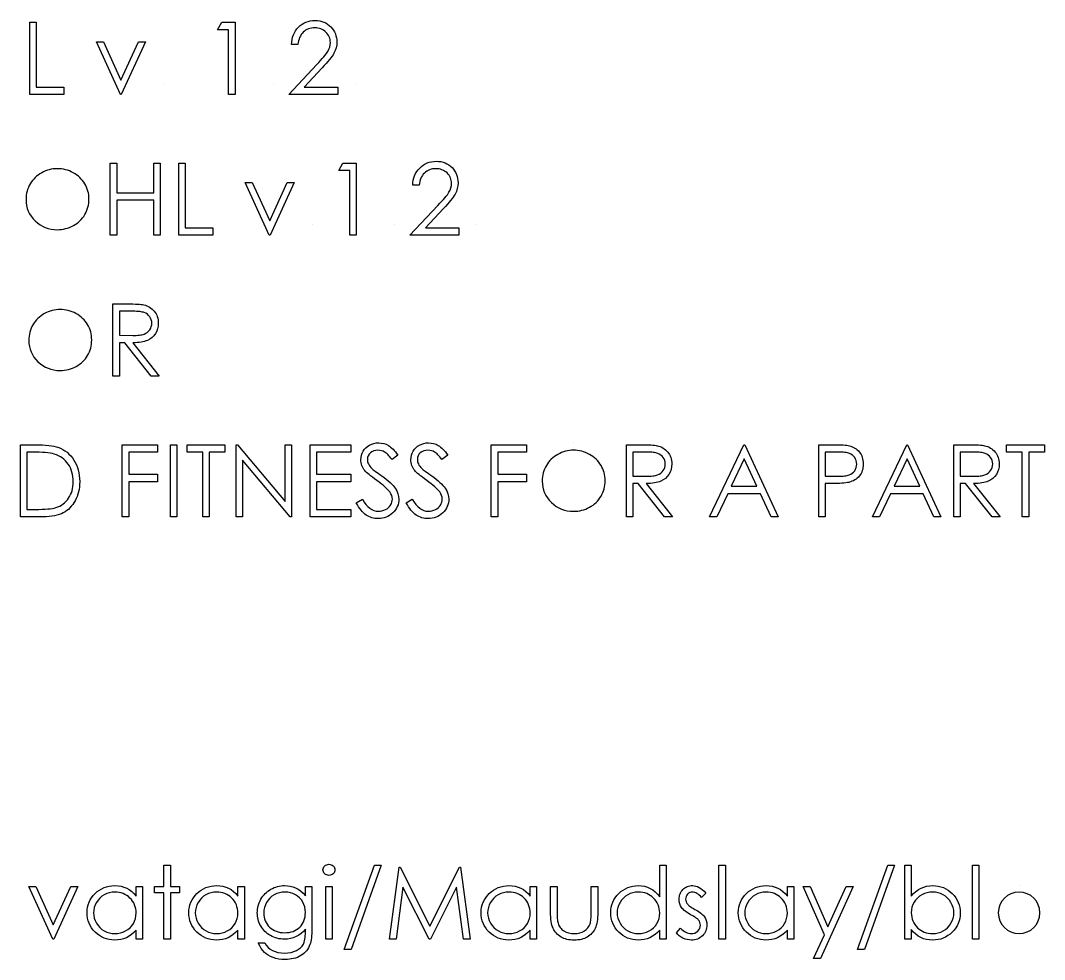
# Model space of a CAD drawing. Header units: millimetres. Extents: x -111 to 182, y -25 to 94.
# Drawn here: x 82.34 to 132.01, y 41.67 to 87.25 of the extents above; entities that cross this region are included whole.
import ezdxf

# ---------------------------------------------------------------- set-up
doc = ezdxf.new("R2010")
doc.units = ezdxf.units.MM

msp = doc.modelspace()

# ---------------------------------------------------------------- linework, layer by layer
at = {"color": 7, "linetype": 'Continuous'}
for p, q in [((89.269, 84.197), (89.269, 84.197)), ((94.609, 84.197), (94.609, 84.197)), ((98.603, 84.197), (98.603, 84.197)), ((84.109, 80.415), (84.109, 80.415)), ((96.494, 77.364), (96.494, 77.364)), ((100.487, 77.364), (100.487, 77.364)), ((104.481, 77.364), (104.481, 77.364)), ((84.244, 73.582), (84.244, 73.582)), ((109.148, 66.749), (109.147, 66.749)), ((130.777, 45.262), (130.777, 45.262))]:
    msp.add_line(p, q, dxfattribs=at)
at = {"color": 7, "linetype": 'Continuous', "flags": 128}
for points in [[(82.785, 87.159), (83.099, 87.159), (83.099, 87.159), (83.099, 84.018), (83.099, 84.018), (84.446, 84.018), (84.446, 84.018), (84.446, 83.659), (84.446, 83.659), (82.785, 83.659), (82.785, 83.659), (82.785, 87.159)], [(92.1, 87.159), (92.747, 87.159), (92.747, 87.159), (92.747, 83.659), (92.747, 83.659), (92.433, 83.659), (92.433, 83.659), (92.433, 86.8), (92.433, 86.8), (91.894, 86.8), (91.894, 86.8), (92.1, 87.159)], [(95.798, 86.082), (95.484, 86.082), (95.484, 86.082), (95.492, 86.207), (95.511, 86.326), (95.538, 86.439), (95.576, 86.547), (95.623, 86.649), (95.68, 86.745), (95.746, 86.836), (95.823, 86.921), (95.906, 86.998), (95.995, 87.064), (96.088, 87.12), (96.186, 87.167), (96.289, 87.202), (96.396, 87.228), (96.508, 87.244), (96.625, 87.249), (96.625, 87.249), (96.74, 87.244), (96.851, 87.229), (96.954, 87.205), (97.053, 87.172), (97.146, 87.127), (97.233, 87.074), (97.315, 87.012), (97.39, 86.939), (97.459, 86.86), (97.518, 86.777), (97.568, 86.691), (97.61, 86.602), (97.641, 86.508), (97.665, 86.412), (97.678, 86.312), (97.683, 86.208), (97.683, 86.208), (97.674, 86.062), (97.646, 85.921), (97.601, 85.785), (97.538, 85.654), (97.497, 85.586), (97.448, 85.513), (97.39, 85.434), (97.324, 85.349), (97.249, 85.258), (97.167, 85.162), (97.075, 85.061), (96.975, 84.953), (96.975, 84.953), (96.099, 84.018), (96.099, 84.018), (97.728, 84.018), (97.728, 84.018), (97.728, 83.659), (97.728, 83.659), (95.349, 83.659), (95.349, 83.659), (96.707, 85.107), (96.707, 85.107), (96.806, 85.211), (96.895, 85.308), (96.976, 85.398), (97.048, 85.48), (97.11, 85.557), (97.164, 85.626), (97.208, 85.688), (97.244, 85.743), (97.299, 85.849), (97.338, 85.957), (97.361, 86.067), (97.369, 86.18), (97.369, 86.18), (97.365, 86.252), (97.355, 86.32), (97.338, 86.386), (97.314, 86.45), (97.282, 86.512), (97.245, 86.57), (97.2, 86.626), (97.149, 86.68), (97.092, 86.729), (97.032, 86.772), (96.97, 86.808), (96.904, 86.837), (96.834, 86.86), (96.763, 86.876), (96.688, 86.886), (96.609, 86.89), (96.609, 86.89), (96.527, 86.886), (96.449, 86.876), (96.374, 86.86), (96.302, 86.836), (96.234, 86.807), (96.17, 86.771), (96.109, 86.727), (96.051, 86.677), (95.999, 86.622), (95.952, 86.561), (95.912, 86.494), (95.877, 86.423), (95.848, 86.346), (95.825, 86.263), (95.809, 86.175), (95.798, 86.082)], [(86.016, 86.217), (86.356, 86.217), (86.356, 86.217), (87.205, 84.354), (87.205, 84.354), (88.054, 86.217), (88.054, 86.217), (88.394, 86.217), (88.394, 86.217), (87.228, 83.659), (87.228, 83.659), (87.183, 83.659), (87.183, 83.659), (86.016, 86.217)], [(84.124, 80.056), (84.025, 80.054), (83.927, 80.044), (83.83, 80.028), (83.735, 80.007), (83.641, 79.978), (83.547, 79.944), (83.456, 79.903), (83.366, 79.856), (83.279, 79.804), (83.197, 79.747), (83.12, 79.686), (83.048, 79.621), (82.98, 79.552), (82.917, 79.478), (82.86, 79.399), (82.807, 79.317), (82.76, 79.231), (82.719, 79.143), (82.684, 79.052), (82.656, 78.958), (82.634, 78.863), (82.618, 78.765), (82.609, 78.665), (82.606, 78.562), (82.606, 78.562), (82.613, 78.41), (82.634, 78.265), (82.668, 78.126), (82.717, 77.993), (82.78, 77.865), (82.856, 77.744), (82.947, 77.629), (83.051, 77.52), (83.165, 77.42), (83.285, 77.334), (83.411, 77.261), (83.542, 77.201), (83.679, 77.154), (83.822, 77.122), (83.97, 77.101), (84.124, 77.095), (84.124, 77.095), (84.228, 77.098), (84.33, 77.107), (84.43, 77.122), (84.528, 77.144), (84.624, 77.171), (84.718, 77.204), (84.81, 77.244), (84.901, 77.29), (84.988, 77.341), (85.07, 77.396), (85.146, 77.457), (85.218, 77.521), (85.286, 77.59), (85.348, 77.663), (85.405, 77.741), (85.457, 77.824), (85.504, 77.91), (85.545, 77.999), (85.579, 78.089), (85.607, 78.182), (85.629, 78.278), (85.645, 78.375), (85.654, 78.475), (85.657, 78.578), (85.657, 78.578), (85.654, 78.679), (85.645, 78.779), (85.629, 78.876), (85.607, 78.97), (85.579, 79.062), (85.545, 79.151), (85.504, 79.238), (85.457, 79.323), (85.405, 79.404), (85.347, 79.481), (85.284, 79.554), (85.217, 79.623), (85.144, 79.688), (85.065, 79.748), (84.983, 79.804), (84.894, 79.856), (84.803, 79.903), (84.71, 79.944), (84.616, 79.978), (84.521, 80.007), (84.423, 80.028), (84.325, 80.044), (84.225, 80.054), (84.124, 80.056)], [(86.689, 80.326), (87.003, 80.326), (87.003, 80.326), (87.003, 78.89), (87.003, 78.89), (88.798, 78.89), (88.798, 78.89), (88.798, 80.326), (88.798, 80.326), (89.112, 80.326), (89.112, 80.326), (89.112, 76.826), (89.112, 76.826), (88.798, 76.826), (88.798, 76.826), (88.798, 78.531), (88.798, 78.531), (87.003, 78.531), (87.003, 78.531), (87.003, 76.826), (87.003, 76.826), (86.689, 76.826), (86.689, 76.826), (86.689, 80.326)], [(90.01, 80.326), (90.324, 80.326), (90.324, 80.326), (90.324, 77.185), (90.324, 77.185), (91.67, 77.185), (91.67, 77.185), (91.67, 76.826), (91.67, 76.826), (90.01, 76.826), (90.01, 76.826), (90.01, 80.326)], [(97.978, 80.326), (98.625, 80.326), (98.625, 80.326), (98.625, 76.826), (98.625, 76.826), (98.311, 76.826), (98.311, 76.826), (98.311, 79.967), (98.311, 79.967), (97.773, 79.967), (97.773, 79.967), (97.978, 80.326)], [(101.676, 79.249), (101.362, 79.249), (101.362, 79.249), (101.371, 79.374), (101.389, 79.493), (101.416, 79.606), (101.454, 79.714), (101.501, 79.815), (101.558, 79.912), (101.624, 80.002), (101.701, 80.087), (101.784, 80.164), (101.873, 80.231), (101.967, 80.287), (102.064, 80.333), (102.167, 80.369), (102.274, 80.395), (102.387, 80.41), (102.504, 80.415), (102.504, 80.415), (102.619, 80.41), (102.729, 80.396), (102.833, 80.372), (102.931, 80.338), (103.024, 80.294), (103.111, 80.241), (103.193, 80.178), (103.269, 80.105), (103.337, 80.026), (103.396, 79.944), (103.447, 79.857), (103.488, 79.768), (103.52, 79.675), (103.543, 79.578), (103.556, 79.479), (103.561, 79.375), (103.561, 79.375), (103.552, 79.229), (103.525, 79.088), (103.48, 78.952), (103.416, 78.82), (103.375, 78.753), (103.326, 78.679), (103.269, 78.6), (103.203, 78.516), (103.128, 78.425), (103.045, 78.329), (102.953, 78.227), (102.853, 78.119), (102.853, 78.119), (101.977, 77.185), (101.977, 77.185), (103.606, 77.185), (103.606, 77.185), (103.606, 76.826), (103.606, 76.826), (101.228, 76.826), (101.228, 76.826), (102.585, 78.274), (102.585, 78.274), (102.684, 78.378), (102.774, 78.475), (102.854, 78.564), (102.926, 78.647), (102.988, 78.724), (103.042, 78.792), (103.086, 78.855), (103.122, 78.91), (103.177, 79.015), (103.216, 79.123), (103.239, 79.233), (103.247, 79.347), (103.247, 79.347), (103.243, 79.418), (103.233, 79.487), (103.216, 79.553), (103.192, 79.617), (103.161, 79.678), (103.123, 79.737), (103.079, 79.793), (103.027, 79.847), (102.97, 79.896), (102.91, 79.939), (102.848, 79.974), (102.782, 80.004), (102.713, 80.027), (102.641, 80.043), (102.566, 80.053), (102.488, 80.056), (102.488, 80.056), (102.406, 80.053), (102.327, 80.043), (102.252, 80.026), (102.18, 80.003), (102.112, 79.974), (102.048, 79.937), (101.987, 79.894), (101.929, 79.844), (101.877, 79.789), (101.831, 79.728), (101.79, 79.661), (101.755, 79.589), (101.726, 79.512), (101.704, 79.43), (101.687, 79.342), (101.676, 79.249)], [(93.24, 79.383), (93.581, 79.383), (93.581, 79.383), (94.43, 77.521), (94.43, 77.521), (95.279, 79.383), (95.279, 79.383), (95.619, 79.383), (95.619, 79.383), (94.452, 76.826), (94.452, 76.826), (94.407, 76.826), (94.407, 76.826), (93.24, 79.383)], [(84.259, 73.223), (84.16, 73.22), (84.061, 73.21), (83.965, 73.195), (83.869, 73.173), (83.775, 73.145), (83.682, 73.11), (83.591, 73.07), (83.5, 73.023), (83.414, 72.971), (83.332, 72.914), (83.254, 72.853), (83.182, 72.788), (83.115, 72.718), (83.052, 72.645), (82.994, 72.566), (82.942, 72.483), (82.895, 72.398), (82.853, 72.31), (82.819, 72.218), (82.791, 72.125), (82.769, 72.03), (82.753, 71.932), (82.743, 71.831), (82.74, 71.728), (82.74, 71.728), (82.747, 71.577), (82.769, 71.432), (82.803, 71.293), (82.852, 71.16), (82.914, 71.032), (82.991, 70.911), (83.081, 70.796), (83.186, 70.686), (83.3, 70.587), (83.42, 70.501), (83.545, 70.428), (83.676, 70.368), (83.814, 70.321), (83.956, 70.288), (84.105, 70.268), (84.259, 70.262), (84.259, 70.262), (84.363, 70.264), (84.465, 70.273), (84.565, 70.289), (84.663, 70.311), (84.759, 70.338), (84.853, 70.371), (84.945, 70.411), (85.035, 70.456), (85.122, 70.508), (85.204, 70.563), (85.281, 70.623), (85.353, 70.688), (85.42, 70.757), (85.483, 70.83), (85.539, 70.908), (85.592, 70.991), (85.639, 71.077), (85.68, 71.165), (85.714, 71.256), (85.742, 71.349), (85.764, 71.444), (85.779, 71.542), (85.789, 71.642), (85.792, 71.744), (85.792, 71.744), (85.789, 71.846), (85.779, 71.946), (85.764, 72.042), (85.742, 72.137), (85.714, 72.229), (85.68, 72.318), (85.639, 72.405), (85.592, 72.49), (85.539, 72.571), (85.482, 72.648), (85.419, 72.721), (85.351, 72.79), (85.279, 72.854), (85.2, 72.915), (85.117, 72.971), (85.029, 73.023), (84.938, 73.07), (84.845, 73.11), (84.751, 73.145), (84.655, 73.173), (84.558, 73.195), (84.46, 73.21), (84.36, 73.22), (84.259, 73.223)], [(86.824, 73.492), (87.524, 73.492), (87.524, 73.492), (87.664, 73.492), (87.793, 73.489), (87.91, 73.485), (88.015, 73.48), (88.108, 73.473), (88.19, 73.466), (88.26, 73.456), (88.317, 73.445), (88.317, 73.445), (88.394, 73.424), (88.467, 73.398), (88.536, 73.368), (88.601, 73.332), (88.663, 73.29), (88.721, 73.244), (88.776, 73.193), (88.826, 73.136), (88.872, 73.076), (88.912, 73.011), (88.946, 72.944), (88.973, 72.873), (88.995, 72.799), (89.011, 72.722), (89.02, 72.64), (89.023, 72.556), (89.023, 72.556), (89.014, 72.417), (88.988, 72.286), (88.945, 72.164), (88.884, 72.051), (88.808, 71.948), (88.717, 71.859), (88.61, 71.784), (88.49, 71.721), (88.422, 71.695), (88.349, 71.672), (88.27, 71.653), (88.185, 71.637), (88.093, 71.625), (87.995, 71.615), (87.892, 71.61), (87.782, 71.608), (87.782, 71.608), (89.067, 69.992), (89.067, 69.992), (88.679, 69.992), (88.679, 69.992), (87.393, 71.608), (87.393, 71.608), (87.138, 71.608), (87.138, 71.608), (87.138, 69.992), (87.138, 69.992), (86.824, 69.992), (86.824, 69.992), (86.824, 73.492)], [(87.138, 73.133), (87.138, 71.967), (87.138, 71.967), (87.779, 71.962), (87.779, 71.962), (87.868, 71.962), (87.953, 71.966), (88.03, 71.971), (88.103, 71.978), (88.169, 71.987), (88.228, 71.998), (88.282, 72.012), (88.33, 72.027), (88.414, 72.065), (88.489, 72.112), (88.553, 72.169), (88.608, 72.236), (88.652, 72.31), (88.683, 72.388), (88.702, 72.471), (88.708, 72.557), (88.708, 72.557), (88.702, 72.641), (88.683, 72.722), (88.651, 72.798), (88.607, 72.87), (88.552, 72.936), (88.49, 72.992), (88.42, 73.037), (88.341, 73.072), (88.296, 73.086), (88.245, 73.099), (88.187, 73.109), (88.122, 73.118), (88.05, 73.125), (87.972, 73.13), (87.886, 73.133), (87.794, 73.133), (87.794, 73.133), (87.138, 73.133)], [(82.337, 63.159), (82.337, 66.659), (82.337, 66.659), (83.043, 66.659), (83.043, 66.659), (83.228, 66.657), (83.4, 66.651), (83.558, 66.641), (83.704, 66.627), (83.836, 66.61), (83.955, 66.588), (84.061, 66.562), (84.154, 66.533), (84.154, 66.533), (84.275, 66.484), (84.388, 66.428), (84.495, 66.362), (84.596, 66.289), (84.689, 66.207), (84.776, 66.118), (84.856, 66.02), (84.929, 65.914), (84.995, 65.801), (85.051, 65.684), (85.099, 65.56), (85.138, 65.432), (85.169, 65.298), (85.191, 65.159), (85.204, 65.014), (85.208, 64.865), (85.208, 64.865), (85.205, 64.735), (85.194, 64.61), (85.178, 64.488), (85.153, 64.371), (85.122, 64.257), (85.084, 64.147), (85.039, 64.041), (84.987, 63.939), (84.929, 63.843), (84.868, 63.753), (84.802, 63.669), (84.733, 63.592), (84.659, 63.521), (84.581, 63.458), (84.498, 63.4), (84.412, 63.349), (84.319, 63.304), (84.218, 63.266), (84.107, 63.233), (83.988, 63.207), (83.859, 63.186), (83.722, 63.171), (83.576, 63.162), (83.421, 63.159), (83.421, 63.159), (82.337, 63.159)], [(87.272, 66.659), (88.978, 66.659), (88.978, 66.659), (88.978, 66.3), (88.978, 66.3), (87.587, 66.3), (87.587, 66.3), (87.587, 65.223), (87.587, 65.223), (88.978, 65.223), (88.978, 65.223), (88.978, 64.864), (88.978, 64.864), (87.587, 64.864), (87.587, 64.864), (87.587, 63.159), (87.587, 63.159), (87.273, 63.159), (87.273, 63.159), (87.273, 66.659)], [(89.606, 66.659), (89.92, 66.659), (89.92, 66.659), (89.92, 63.159), (89.92, 63.159), (89.606, 63.159), (89.606, 63.159), (89.606, 66.659)], [(90.414, 66.3), (90.414, 66.659), (90.414, 66.659), (92.253, 66.659), (92.253, 66.659), (92.253, 66.3), (92.253, 66.3), (91.49, 66.3), (91.49, 66.3), (91.49, 63.159), (91.49, 63.159), (91.176, 63.159), (91.176, 63.159), (91.176, 66.3), (91.176, 66.3), (90.414, 66.3)], [(92.792, 63.159), (92.792, 66.659), (92.792, 66.659), (92.858, 66.659), (92.858, 66.659), (95.17, 63.904), (95.17, 63.904), (95.17, 66.659), (95.17, 66.659), (95.484, 66.659), (95.484, 66.659), (95.484, 63.159), (95.484, 63.159), (95.413, 63.159), (95.413, 63.159), (93.106, 65.907), (93.106, 65.907), (93.106, 63.159), (93.106, 63.159), (92.792, 63.159)], [(96.381, 66.659), (98.356, 66.659), (98.356, 66.659), (98.356, 66.3), (98.356, 66.3), (96.696, 66.3), (96.696, 66.3), (96.696, 65.223), (96.696, 65.223), (98.356, 65.223), (98.356, 65.223), (98.356, 64.864), (98.356, 64.864), (96.696, 64.864), (96.696, 64.864), (96.696, 63.518), (96.696, 63.518), (98.356, 63.518), (98.356, 63.518), (98.356, 63.159), (98.356, 63.159), (96.381, 63.159), (96.381, 63.159), (96.381, 66.659)], [(98.625, 63.834), (98.921, 64.012), (98.921, 64.012), (99.006, 63.875), (99.093, 63.756), (99.185, 63.656), (99.279, 63.574), (99.377, 63.51), (99.478, 63.465), (99.582, 63.437), (99.689, 63.428), (99.689, 63.428), (99.781, 63.433), (99.87, 63.449), (99.957, 63.474), (100.04, 63.51), (100.117, 63.554), (100.184, 63.606), (100.242, 63.664), (100.29, 63.729), (100.327, 63.799), (100.354, 63.871), (100.369, 63.945), (100.375, 64.021), (100.375, 64.021), (100.367, 64.108), (100.344, 64.195), (100.304, 64.28), (100.25, 64.365), (100.25, 64.365), (100.202, 64.424), (100.146, 64.487), (100.08, 64.552), (100.006, 64.621), (99.922, 64.692), (99.83, 64.766), (99.729, 64.843), (99.619, 64.923), (99.619, 64.923), (99.508, 65.002), (99.41, 65.077), (99.322, 65.145), (99.245, 65.207), (99.178, 65.264), (99.123, 65.314), (99.079, 65.36), (99.045, 65.399), (99.045, 65.399), (98.999, 65.461), (98.96, 65.525), (98.926, 65.589), (98.899, 65.656), (98.877, 65.722), (98.861, 65.791), (98.852, 65.861), (98.849, 65.932), (98.849, 65.932), (98.856, 66.043), (98.877, 66.149), (98.912, 66.25), (98.96, 66.346), (99.022, 66.435), (99.094, 66.514), (99.178, 66.582), (99.273, 66.641), (99.376, 66.688), (99.484, 66.722), (99.595, 66.742), (99.712, 66.749), (99.712, 66.749), (99.835, 66.741), (99.955, 66.717), (100.07, 66.677), (100.182, 66.622), (100.237, 66.587), (100.292, 66.545), (100.349, 66.497), (100.407, 66.442), (100.465, 66.381), (100.524, 66.313), (100.584, 66.238), (100.644, 66.156), (100.644, 66.156), (100.36, 65.941), (100.36, 65.941), (100.308, 66.007), (100.259, 66.067), (100.211, 66.121), (100.165, 66.168), (100.121, 66.21), (100.079, 66.247), (100.039, 66.278), (100.001, 66.302), (99.925, 66.341), (99.846, 66.368), (99.763, 66.384), (99.677, 66.39), (99.677, 66.39), (99.569, 66.382), (99.471, 66.357), (99.384, 66.318), (99.307, 66.261), (99.244, 66.194), (99.199, 66.119), (99.173, 66.036), (99.164, 65.947), (99.164, 65.947), (99.166, 65.891), (99.176, 65.835), (99.191, 65.78), (99.213, 65.726), (99.243, 65.672), (99.283, 65.615), (99.333, 65.556), (99.394, 65.494), (99.394, 65.494), (99.417, 65.474), (99.45, 65.447), (99.494, 65.414), (99.548, 65.374), (99.612, 65.327), (99.686, 65.274), (99.77, 65.213), (99.865, 65.146), (99.865, 65.146), (99.978, 65.063), (100.083, 64.982), (100.177, 64.903), (100.263, 64.827), (100.339, 64.753), (100.407, 64.682), (100.465, 64.612), (100.513, 64.545), (100.59, 64.413), (100.645, 64.281), (100.678, 64.149), (100.689, 64.016), (100.689, 64.016), (100.685, 63.922), (100.671, 63.831), (100.649, 63.744), (100.616, 63.659), (100.576, 63.577), (100.525, 63.498), (100.466, 63.423), (100.398, 63.351), (100.322, 63.285), (100.244, 63.228), (100.161, 63.179), (100.075, 63.14), (99.985, 63.109), (99.89, 63.087), (99.792, 63.073), (99.689, 63.069), (99.689, 63.069), (99.61, 63.072), (99.532, 63.08), (99.457, 63.094), (99.383, 63.113), (99.311, 63.138), (99.241, 63.168), (99.173, 63.204), (99.107, 63.245), (99.042, 63.293), (98.979, 63.348), (98.917, 63.411), (98.856, 63.481), (98.796, 63.558), (98.738, 63.643), (98.681, 63.735), (98.625, 63.834)], [(101.048, 63.834), (101.344, 64.012), (101.344, 64.012), (101.429, 63.875), (101.517, 63.756), (101.608, 63.656), (101.702, 63.574), (101.8, 63.51), (101.901, 63.465), (102.005, 63.437), (102.112, 63.428), (102.112, 63.428), (102.204, 63.433), (102.293, 63.449), (102.38, 63.474), (102.463, 63.51), (102.54, 63.554), (102.607, 63.606), (102.665, 63.664), (102.713, 63.729), (102.75, 63.799), (102.777, 63.871), (102.793, 63.945), (102.798, 64.021), (102.798, 64.021), (102.79, 64.108), (102.767, 64.195), (102.727, 64.28), (102.673, 64.365), (102.673, 64.365), (102.625, 64.424), (102.569, 64.487), (102.503, 64.552), (102.429, 64.621), (102.345, 64.692), (102.253, 64.766), (102.152, 64.843), (102.042, 64.923), (102.042, 64.923), (101.932, 65.002), (101.833, 65.077), (101.745, 65.145), (101.668, 65.207), (101.601, 65.264), (101.546, 65.314), (101.502, 65.36), (101.468, 65.399), (101.468, 65.399), (101.423, 65.461), (101.383, 65.525), (101.349, 65.589), (101.322, 65.656), (101.3, 65.722), (101.284, 65.791), (101.275, 65.861), (101.273, 65.932), (101.273, 65.932), (101.28, 66.043), (101.301, 66.149), (101.335, 66.25), (101.383, 66.346), (101.445, 66.435), (101.517, 66.514), (101.601, 66.582), (101.696, 66.641), (101.799, 66.688), (101.907, 66.722), (102.019, 66.742), (102.135, 66.749), (102.135, 66.749), (102.258, 66.741), (102.378, 66.717), (102.493, 66.677), (102.605, 66.622), (102.66, 66.587), (102.715, 66.545), (102.772, 66.497), (102.83, 66.442), (102.888, 66.381), (102.947, 66.313), (103.007, 66.238), (103.067, 66.156), (103.067, 66.156), (102.783, 65.941), (102.783, 65.941), (102.732, 66.007), (102.682, 66.067), (102.634, 66.121), (102.588, 66.168), (102.544, 66.21), (102.502, 66.247), (102.462, 66.278), (102.424, 66.302), (102.348, 66.341), (102.269, 66.368), (102.186, 66.384), (102.1, 66.39), (102.1, 66.39), (101.992, 66.382), (101.894, 66.357), (101.807, 66.318), (101.73, 66.261), (101.667, 66.194), (101.622, 66.119), (101.596, 66.036), (101.587, 65.947), (101.587, 65.947), (101.589, 65.891), (101.599, 65.835), (101.614, 65.78), (101.636, 65.726), (101.666, 65.672), (101.706, 65.615), (101.756, 65.556), (101.817, 65.494), (101.817, 65.494), (101.84, 65.474), (101.873, 65.447), (101.917, 65.414), (101.971, 65.374), (102.035, 65.327), (102.109, 65.274), (102.193, 65.213), (102.288, 65.146), (102.288, 65.146), (102.401, 65.063), (102.506, 64.982), (102.6, 64.903), (102.686, 64.827), (102.762, 64.753), (102.83, 64.682), (102.888, 64.612), (102.936, 64.545), (103.013, 64.413), (103.068, 64.281), (103.101, 64.149), (103.112, 64.016), (103.112, 64.016), (103.108, 63.922), (103.094, 63.831), (103.072, 63.744), (103.039, 63.659), (102.999, 63.577), (102.948, 63.498), (102.889, 63.423), (102.821, 63.351), (102.746, 63.285), (102.667, 63.228), (102.584, 63.179), (102.498, 63.14), (102.408, 63.109), (102.313, 63.087), (102.215, 63.073), (102.112, 63.069), (102.112, 63.069), (102.033, 63.072), (101.955, 63.08), (101.88, 63.094), (101.806, 63.113), (101.735, 63.138), (101.664, 63.168), (101.596, 63.204), (101.53, 63.245), (101.465, 63.293), (101.402, 63.348), (101.34, 63.411), (101.279, 63.481), (101.219, 63.558), (101.161, 63.643), (101.104, 63.735), (101.048, 63.834)], [(105.176, 66.659), (106.881, 66.659), (106.881, 66.659), (106.881, 66.3), (106.881, 66.3), (105.49, 66.3), (105.49, 66.3), (105.49, 65.223), (105.49, 65.223), (106.881, 65.223), (106.881, 65.223), (106.881, 64.864), (106.881, 64.864), (105.49, 64.864), (105.49, 64.864), (105.49, 63.159), (105.49, 63.159), (105.176, 63.159), (105.176, 63.159), (105.176, 66.659)], [(111.728, 66.659), (112.428, 66.659), (112.428, 66.659), (112.568, 66.658), (112.697, 66.656), (112.814, 66.652), (112.919, 66.647), (113.012, 66.64), (113.093, 66.632), (113.164, 66.623), (113.221, 66.611), (113.221, 66.611), (113.297, 66.591), (113.37, 66.565), (113.44, 66.534), (113.505, 66.498), (113.567, 66.457), (113.625, 66.411), (113.68, 66.36), (113.73, 66.303), (113.776, 66.243), (113.816, 66.178), (113.85, 66.111), (113.877, 66.04), (113.899, 65.966), (113.914, 65.888), (113.924, 65.807), (113.926, 65.723), (113.926, 65.723), (113.918, 65.583), (113.892, 65.453), (113.849, 65.331), (113.788, 65.217), (113.712, 65.115), (113.621, 65.026), (113.514, 64.95), (113.394, 64.888), (113.326, 64.862), (113.253, 64.839), (113.174, 64.82), (113.089, 64.804), (112.997, 64.791), (112.899, 64.782), (112.795, 64.776), (112.685, 64.774), (112.685, 64.774), (113.971, 63.159), (113.971, 63.159), (113.583, 63.159), (113.583, 63.159), (112.297, 64.774), (112.297, 64.774), (112.042, 64.774), (112.042, 64.774), (112.042, 63.159), (112.042, 63.159), (111.728, 63.159), (111.728, 63.159), (111.728, 66.659)], [(117.471, 66.659), (119.087, 63.159), (119.087, 63.159), (118.745, 63.159), (118.745, 63.159), (118.228, 64.281), (118.228, 64.281), (116.641, 64.281), (116.641, 64.281), (116.109, 63.159), (116.109, 63.159), (115.766, 63.159), (115.766, 63.159), (117.426, 66.659), (117.426, 66.659), (117.471, 66.659)], [(121.061, 66.659), (121.747, 66.659), (121.747, 66.659), (121.889, 66.658), (122.019, 66.655), (122.136, 66.651), (122.242, 66.646), (122.336, 66.639), (122.418, 66.63), (122.487, 66.619), (122.545, 66.606), (122.545, 66.606), (122.617, 66.585), (122.685, 66.559), (122.751, 66.529), (122.813, 66.493), (122.871, 66.452), (122.927, 66.407), (122.979, 66.356), (123.027, 66.301), (123.071, 66.241), (123.109, 66.178), (123.141, 66.111), (123.168, 66.041), (123.188, 65.966), (123.203, 65.888), (123.212, 65.806), (123.215, 65.72), (123.215, 65.72), (123.212, 65.634), (123.203, 65.552), (123.189, 65.473), (123.169, 65.399), (123.142, 65.328), (123.11, 65.262), (123.072, 65.199), (123.029, 65.14), (122.981, 65.085), (122.927, 65.034), (122.87, 64.989), (122.808, 64.948), (122.742, 64.912), (122.671, 64.881), (122.596, 64.854), (122.517, 64.832), (122.517, 64.832), (122.451, 64.819), (122.371, 64.807), (122.28, 64.797), (122.174, 64.789), (122.057, 64.783), (121.926, 64.778), (121.782, 64.775), (121.625, 64.774), (121.625, 64.774), (121.375, 64.774), (121.375, 64.774), (121.375, 63.159), (121.375, 63.159), (121.061, 63.159), (121.061, 63.159), (121.061, 66.659)], [(125.369, 66.659), (126.984, 63.159), (126.984, 63.159), (126.643, 63.159), (126.643, 63.159), (126.125, 64.281), (126.125, 64.281), (124.539, 64.281), (124.539, 64.281), (124.006, 63.159), (124.006, 63.159), (123.664, 63.159), (123.664, 63.159), (125.324, 66.659), (125.324, 66.659), (125.369, 66.659)], [(127.612, 66.659), (128.313, 66.659), (128.313, 66.659), (128.453, 66.658), (128.582, 66.656), (128.698, 66.652), (128.803, 66.647), (128.897, 66.64), (128.978, 66.632), (129.048, 66.623), (129.106, 66.611), (129.106, 66.611), (129.182, 66.591), (129.255, 66.565), (129.324, 66.534), (129.39, 66.498), (129.451, 66.457), (129.509, 66.411), (129.564, 66.36), (129.615, 66.303), (129.661, 66.243), (129.701, 66.178), (129.735, 66.111), (129.762, 66.04), (129.784, 65.966), (129.799, 65.888), (129.808, 65.807), (129.811, 65.723), (129.811, 65.723), (129.803, 65.583), (129.777, 65.453), (129.733, 65.331), (129.673, 65.217), (129.596, 65.115), (129.505, 65.026), (129.399, 64.95), (129.278, 64.888), (129.211, 64.862), (129.138, 64.839), (129.059, 64.82), (128.973, 64.804), (128.881, 64.791), (128.784, 64.782), (128.68, 64.776), (128.57, 64.774), (128.57, 64.774), (129.856, 63.159), (129.856, 63.159), (129.467, 63.159), (129.467, 63.159), (128.182, 64.774), (128.182, 64.774), (127.926, 64.774), (127.926, 64.774), (127.926, 63.159), (127.926, 63.159), (127.612, 63.159), (127.612, 63.159), (127.612, 66.659)], [(130.17, 66.3), (130.17, 66.659), (130.17, 66.659), (132.01, 66.659), (132.01, 66.659), (132.01, 66.3), (132.01, 66.3), (131.247, 66.3), (131.247, 66.3), (131.247, 63.159), (131.247, 63.159), (130.933, 63.159), (130.933, 63.159), (130.933, 66.3), (130.933, 66.3), (130.17, 66.3)], [(82.651, 63.518), (83.052, 63.518), (83.052, 63.518), (83.226, 63.519), (83.385, 63.524), (83.531, 63.531), (83.663, 63.54), (83.782, 63.553), (83.886, 63.568), (83.977, 63.586), (84.053, 63.607), (84.053, 63.607), (84.148, 63.642), (84.239, 63.683), (84.324, 63.73), (84.403, 63.784), (84.477, 63.844), (84.547, 63.911), (84.61, 63.983), (84.669, 64.062), (84.722, 64.147), (84.767, 64.236), (84.807, 64.329), (84.838, 64.427), (84.863, 64.53), (84.88, 64.638), (84.891, 64.749), (84.894, 64.865), (84.894, 64.865), (84.891, 64.988), (84.879, 65.106), (84.86, 65.219), (84.833, 65.328), (84.799, 65.432), (84.757, 65.532), (84.708, 65.627), (84.65, 65.717), (84.587, 65.802), (84.516, 65.88), (84.441, 65.951), (84.359, 66.015), (84.272, 66.072), (84.178, 66.123), (84.078, 66.165), (83.972, 66.202), (83.972, 66.202), (83.884, 66.225), (83.783, 66.245), (83.668, 66.261), (83.54, 66.275), (83.4, 66.286), (83.245, 66.294), (83.078, 66.299), (82.897, 66.3), (82.897, 66.3), (82.651, 66.3), (82.651, 66.3), (82.651, 63.518)], [(109.163, 66.39), (109.063, 66.387), (108.965, 66.377), (108.868, 66.362), (108.773, 66.34), (108.679, 66.311), (108.586, 66.277), (108.495, 66.236), (108.404, 66.189), (108.317, 66.137), (108.235, 66.081), (108.158, 66.02), (108.086, 65.954), (108.019, 65.885), (107.956, 65.811), (107.898, 65.733), (107.846, 65.65), (107.799, 65.565), (107.757, 65.476), (107.723, 65.385), (107.695, 65.292), (107.672, 65.196), (107.657, 65.098), (107.647, 64.998), (107.644, 64.895), (107.644, 64.895), (107.651, 64.744), (107.672, 64.598), (107.707, 64.46), (107.756, 64.326), (107.818, 64.199), (107.895, 64.077), (107.985, 63.962), (108.09, 63.853), (108.204, 63.754), (108.324, 63.667), (108.449, 63.594), (108.58, 63.535), (108.718, 63.488), (108.86, 63.455), (109.009, 63.435), (109.163, 63.428), (109.163, 63.428), (109.267, 63.431), (109.368, 63.44), (109.469, 63.456), (109.567, 63.477), (109.663, 63.505), (109.757, 63.538), (109.849, 63.578), (109.939, 63.623), (110.026, 63.674), (110.108, 63.73), (110.184, 63.79), (110.257, 63.854), (110.324, 63.923), (110.386, 63.997), (110.443, 64.075), (110.496, 64.157), (110.543, 64.244), (110.583, 64.332), (110.618, 64.422), (110.646, 64.516), (110.668, 64.611), (110.683, 64.708), (110.693, 64.809), (110.696, 64.911), (110.696, 64.911), (110.693, 65.013), (110.683, 65.112), (110.668, 65.209), (110.646, 65.304), (110.618, 65.396), (110.583, 65.485), (110.543, 65.572), (110.496, 65.656), (110.443, 65.738), (110.386, 65.815), (110.323, 65.888), (110.255, 65.956), (110.182, 66.021), (110.104, 66.081), (110.021, 66.137), (109.933, 66.189), (109.842, 66.236), (109.748, 66.277), (109.654, 66.311), (109.559, 66.34), (109.462, 66.362), (109.363, 66.377), (109.264, 66.387), (109.163, 66.39)], [(112.042, 66.3), (112.042, 65.133), (112.042, 65.133), (112.683, 65.128), (112.683, 65.128), (112.772, 65.129), (112.856, 65.133), (112.934, 65.138), (113.006, 65.145), (113.072, 65.154), (113.132, 65.165), (113.186, 65.178), (113.234, 65.194), (113.318, 65.231), (113.393, 65.278), (113.457, 65.336), (113.512, 65.403), (113.556, 65.477), (113.587, 65.555), (113.606, 65.637), (113.612, 65.724), (113.612, 65.724), (113.606, 65.808), (113.587, 65.888), (113.555, 65.965), (113.511, 66.037), (113.456, 66.103), (113.394, 66.158), (113.323, 66.204), (113.245, 66.239), (113.2, 66.253), (113.149, 66.266), (113.091, 66.276), (113.026, 66.285), (112.954, 66.292), (112.875, 66.296), (112.79, 66.299), (112.698, 66.3), (112.698, 66.3), (112.042, 66.3)], [(121.375, 66.3), (121.375, 65.133), (121.375, 65.133), (121.988, 65.126), (121.988, 65.126), (122.078, 65.126), (122.161, 65.13), (122.238, 65.135), (122.31, 65.142), (122.374, 65.151), (122.433, 65.161), (122.485, 65.175), (122.531, 65.189), (122.613, 65.227), (122.685, 65.274), (122.748, 65.331), (122.802, 65.398), (122.845, 65.472), (122.876, 65.55), (122.894, 65.633), (122.901, 65.719), (122.901, 65.719), (122.894, 65.803), (122.876, 65.884), (122.845, 65.961), (122.802, 66.035), (122.749, 66.102), (122.688, 66.158), (122.619, 66.204), (122.542, 66.239), (122.499, 66.253), (122.449, 66.266), (122.392, 66.276), (122.33, 66.285), (122.261, 66.292), (122.186, 66.296), (122.104, 66.299), (122.015, 66.3), (122.015, 66.3), (121.375, 66.3)], [(127.926, 66.3), (127.926, 65.133), (127.926, 65.133), (128.567, 65.128), (128.567, 65.128), (128.657, 65.129), (128.741, 65.133), (128.819, 65.138), (128.891, 65.145), (128.957, 65.154), (129.017, 65.165), (129.071, 65.178), (129.118, 65.194), (129.202, 65.231), (129.277, 65.278), (129.342, 65.336), (129.397, 65.403), (129.441, 65.477), (129.472, 65.555), (129.491, 65.637), (129.497, 65.724), (129.497, 65.724), (129.491, 65.808), (129.472, 65.888), (129.439, 65.965), (129.395, 66.037), (129.341, 66.103), (129.278, 66.158), (129.208, 66.204), (129.129, 66.239), (129.085, 66.253), (129.033, 66.266), (128.975, 66.276), (128.911, 66.285), (128.839, 66.292), (128.76, 66.296), (128.674, 66.299), (128.583, 66.3), (128.583, 66.3), (127.926, 66.3)], [(117.445, 65.977), (116.811, 64.64), (116.811, 64.64), (118.062, 64.64), (118.062, 64.64), (117.445, 65.977)], [(125.343, 65.977), (124.709, 64.64), (124.709, 64.64), (125.96, 64.64), (125.96, 64.64), (125.343, 65.977)], [(89.292, 46.249), (89.606, 46.249), (89.606, 46.249), (89.606, 45.217), (89.606, 45.217), (90.055, 45.217), (90.055, 45.217), (90.055, 44.903), (90.055, 44.903), (89.606, 44.903), (89.606, 44.903), (89.606, 42.659), (89.606, 42.659), (89.292, 42.659), (89.292, 42.659), (89.292, 44.903), (89.292, 44.903), (88.843, 44.903), (88.843, 44.903), (88.843, 45.217), (88.843, 45.217), (89.292, 45.217), (89.292, 45.217), (89.292, 46.249)], [(97.3, 46.294), (97.358, 46.289), (97.412, 46.274), (97.462, 46.249), (97.507, 46.214), (97.545, 46.173), (97.571, 46.127), (97.587, 46.077), (97.593, 46.023), (97.593, 46.023), (97.587, 45.97), (97.571, 45.921), (97.545, 45.876), (97.507, 45.834), (97.462, 45.8), (97.412, 45.775), (97.358, 45.76), (97.3, 45.755), (97.3, 45.755), (97.242, 45.76), (97.19, 45.775), (97.14, 45.8), (97.095, 45.834), (97.058, 45.876), (97.031, 45.921), (97.015, 45.97), (97.01, 46.023), (97.01, 46.023), (97.015, 46.077), (97.031, 46.127), (97.058, 46.173), (97.095, 46.214), (97.14, 46.249), (97.19, 46.274), (97.242, 46.289), (97.3, 46.294)], [(99.837, 46.249), (98.373, 42.165), (98.373, 42.165), (98.042, 42.165), (98.042, 42.165), (99.506, 46.249), (99.506, 46.249), (99.837, 46.249)], [(113.657, 46.249), (113.657, 42.659), (113.657, 42.659), (113.343, 42.659), (113.343, 42.659), (113.343, 43.101), (113.343, 43.101), (113.234, 42.984), (113.12, 42.883), (112.998, 42.798), (112.87, 42.731), (112.737, 42.68), (112.597, 42.644), (112.45, 42.621), (112.298, 42.614), (112.298, 42.614), (112.163, 42.62), (112.033, 42.639), (111.907, 42.669), (111.787, 42.711), (111.672, 42.766), (111.561, 42.832), (111.456, 42.911), (111.355, 43.002), (111.263, 43.101), (111.184, 43.206), (111.118, 43.316), (111.062, 43.432), (111.02, 43.552), (110.989, 43.678), (110.971, 43.809), (110.965, 43.945), (110.965, 43.945), (110.971, 44.078), (110.989, 44.207), (111.02, 44.33), (111.064, 44.45), (111.119, 44.563), (111.186, 44.672), (111.266, 44.776), (111.359, 44.875), (111.46, 44.966), (111.566, 45.044), (111.677, 45.111), (111.794, 45.165), (111.915, 45.208), (112.041, 45.238), (112.172, 45.255), (112.308, 45.262), (112.308, 45.262), (112.465, 45.253), (112.613, 45.228), (112.754, 45.185), (112.887, 45.126), (113.013, 45.05), (113.131, 44.958), (113.241, 44.848), (113.343, 44.722), (113.343, 44.722), (113.343, 46.249), (113.343, 46.249), (113.657, 46.249)], [(116.215, 46.249), (116.529, 46.249), (116.529, 46.249), (116.529, 42.659), (116.529, 42.659), (116.215, 42.659), (116.215, 42.659), (116.215, 46.249)], [(124.74, 46.249), (123.277, 42.165), (123.277, 42.165), (122.946, 42.165), (122.946, 42.165), (124.41, 46.249), (124.41, 46.249), (124.74, 46.249)], [(125.234, 42.659), (125.234, 46.249), (125.234, 46.249), (125.548, 46.249), (125.548, 46.249), (125.548, 44.753), (125.548, 44.753), (125.657, 44.872), (125.771, 44.975), (125.892, 45.063), (126.019, 45.135), (126.153, 45.19), (126.293, 45.23), (126.439, 45.254), (126.591, 45.262), (126.591, 45.262), (126.727, 45.255), (126.858, 45.237), (126.983, 45.207), (127.104, 45.165), (127.219, 45.11), (127.33, 45.043), (127.435, 44.965), (127.535, 44.874), (127.627, 44.774), (127.706, 44.67), (127.774, 44.56), (127.829, 44.445), (127.872, 44.325), (127.902, 44.199), (127.92, 44.069), (127.926, 43.933), (127.926, 43.933), (127.92, 43.799), (127.902, 43.67), (127.871, 43.546), (127.828, 43.427), (127.772, 43.312), (127.704, 43.204), (127.624, 43.099), (127.532, 43), (127.431, 42.91), (127.324, 42.831), (127.213, 42.765), (127.097, 42.711), (126.976, 42.668), (126.849, 42.638), (126.718, 42.62), (126.582, 42.614), (126.582, 42.614), (126.426, 42.622), (126.278, 42.645), (126.138, 42.684), (126.005, 42.738), (125.879, 42.81), (125.761, 42.899), (125.651, 43.007), (125.548, 43.132), (125.548, 43.132), (125.548, 42.659), (125.548, 42.659), (125.234, 42.659)], [(128.51, 46.249), (128.824, 46.249), (128.824, 46.249), (128.824, 42.659), (128.824, 42.659), (128.51, 42.659), (128.51, 42.659), (128.51, 46.249)], [(100.24, 42.659), (100.703, 46.159), (100.703, 46.159), (100.747, 46.159), (100.747, 46.159), (102.192, 43.287), (102.192, 43.287), (103.634, 46.159), (103.634, 46.159), (103.679, 46.159), (103.679, 46.159), (104.144, 42.659), (104.144, 42.659), (103.829, 42.659), (103.829, 42.659), (103.494, 45.177), (103.494, 45.177), (102.23, 42.659), (102.23, 42.659), (102.159, 42.659), (102.159, 42.659), (100.891, 45.183), (100.891, 45.183), (100.557, 42.659), (100.557, 42.659), (100.24, 42.659)], [(82.74, 45.217), (83.081, 45.217), (83.081, 45.217), (83.93, 43.354), (83.93, 43.354), (84.779, 45.217), (84.779, 45.217), (85.119, 45.217), (85.119, 45.217), (83.952, 42.659), (83.952, 42.659), (83.907, 42.659), (83.907, 42.659), (82.74, 45.217)], [(88.26, 45.217), (88.26, 42.659), (88.26, 42.659), (87.946, 42.659), (87.946, 42.659), (87.946, 43.101), (87.946, 43.101), (87.837, 42.984), (87.723, 42.883), (87.601, 42.798), (87.473, 42.731), (87.339, 42.68), (87.2, 42.644), (87.053, 42.621), (86.901, 42.614), (86.901, 42.614), (86.766, 42.62), (86.635, 42.639), (86.51, 42.669), (86.389, 42.711), (86.274, 42.766), (86.163, 42.832), (86.058, 42.911), (85.958, 43.002), (85.866, 43.101), (85.787, 43.206), (85.72, 43.316), (85.665, 43.432), (85.622, 43.552), (85.592, 43.678), (85.574, 43.809), (85.567, 43.945), (85.567, 43.945), (85.574, 44.078), (85.592, 44.207), (85.623, 44.33), (85.666, 44.45), (85.722, 44.563), (85.789, 44.672), (85.869, 44.776), (85.961, 44.875), (86.062, 44.966), (86.169, 45.044), (86.28, 45.111), (86.396, 45.165), (86.517, 45.208), (86.644, 45.238), (86.775, 45.255), (86.911, 45.262), (86.911, 45.262), (87.067, 45.254), (87.216, 45.231), (87.357, 45.191), (87.49, 45.137), (87.615, 45.067), (87.734, 44.977), (87.843, 44.87), (87.946, 44.743), (87.946, 44.743), (87.946, 45.217), (87.946, 45.217), (88.26, 45.217)], [(93.196, 45.217), (93.196, 42.659), (93.196, 42.659), (92.881, 42.659), (92.881, 42.659), (92.881, 43.101), (92.881, 43.101), (92.773, 42.984), (92.659, 42.883), (92.537, 42.798), (92.409, 42.731), (92.275, 42.68), (92.135, 42.644), (91.989, 42.621), (91.837, 42.614), (91.837, 42.614), (91.701, 42.62), (91.571, 42.639), (91.446, 42.669), (91.325, 42.711), (91.21, 42.766), (91.099, 42.832), (90.994, 42.911), (90.894, 43.002), (90.802, 43.101), (90.723, 43.206), (90.656, 43.316), (90.601, 43.432), (90.558, 43.552), (90.528, 43.678), (90.51, 43.809), (90.503, 43.945), (90.503, 43.945), (90.51, 44.078), (90.528, 44.207), (90.559, 44.33), (90.602, 44.45), (90.658, 44.563), (90.725, 44.672), (90.805, 44.776), (90.897, 44.875), (90.998, 44.966), (91.105, 45.044), (91.216, 45.111), (91.332, 45.165), (91.453, 45.208), (91.58, 45.238), (91.711, 45.255), (91.847, 45.262), (91.847, 45.262), (92.003, 45.254), (92.152, 45.231), (92.293, 45.191), (92.426, 45.137), (92.551, 45.067), (92.67, 44.977), (92.779, 44.87), (92.881, 44.743), (92.881, 44.743), (92.881, 45.217), (92.881, 45.217), (93.196, 45.217)], [(96.157, 45.217), (96.471, 45.217), (96.471, 45.217), (96.471, 43.187), (96.471, 43.187), (96.47, 43.057), (96.466, 42.937), (96.458, 42.825), (96.448, 42.723), (96.435, 42.629), (96.419, 42.545), (96.4, 42.469), (96.378, 42.402), (96.378, 42.402), (96.343, 42.317), (96.302, 42.237), (96.256, 42.162), (96.203, 42.092), (96.145, 42.027), (96.081, 41.966), (96.011, 41.911), (95.934, 41.861), (95.854, 41.817), (95.769, 41.778), (95.68, 41.745), (95.586, 41.719), (95.49, 41.698), (95.389, 41.684), (95.284, 41.675), (95.175, 41.672), (95.175, 41.672), (95.016, 41.677), (94.866, 41.696), (94.724, 41.724), (94.59, 41.766), (94.467, 41.817), (94.355, 41.876), (94.256, 41.942), (94.169, 42.017), (94.089, 42.106), (94.012, 42.212), (93.939, 42.336), (93.869, 42.479), (93.869, 42.479), (94.183, 42.479), (94.183, 42.479), (94.262, 42.362), (94.352, 42.261), (94.453, 42.175), (94.565, 42.106), (94.689, 42.054), (94.827, 42.016), (94.979, 41.994), (95.145, 41.986), (95.145, 41.986), (95.309, 41.994), (95.46, 42.016), (95.597, 42.054), (95.721, 42.106), (95.83, 42.171), (95.923, 42.243), (95.998, 42.323), (96.057, 42.411), (96.081, 42.461), (96.101, 42.517), (96.118, 42.582), (96.132, 42.654), (96.143, 42.733), (96.151, 42.82), (96.156, 42.915), (96.157, 43.017), (96.157, 43.017), (96.157, 43.149), (96.157, 43.149), (96.059, 43.038), (95.951, 42.939), (95.833, 42.855), (95.704, 42.785), (95.567, 42.73), (95.427, 42.691), (95.284, 42.667), (95.135, 42.659), (95.135, 42.659), (95.047, 42.662), (94.961, 42.67), (94.876, 42.684), (94.793, 42.702), (94.711, 42.727), (94.63, 42.757), (94.55, 42.792), (94.472, 42.833), (94.397, 42.878), (94.326, 42.927), (94.26, 42.98), (94.197, 43.037), (94.14, 43.097), (94.087, 43.161), (94.038, 43.229), (93.993, 43.3), (93.954, 43.375), (93.919, 43.451), (93.89, 43.529), (93.866, 43.609), (93.848, 43.69), (93.834, 43.774), (93.827, 43.859), (93.824, 43.946), (93.824, 43.946), (93.827, 44.033), (93.835, 44.119), (93.848, 44.204), (93.868, 44.286), (93.893, 44.368), (93.923, 44.448), (93.958, 44.525), (94, 44.602), (94.046, 44.677), (94.097, 44.747), (94.151, 44.813), (94.21, 44.875), (94.273, 44.933), (94.341, 44.987), (94.412, 45.038), (94.488, 45.084), (94.566, 45.126), (94.646, 45.162), (94.726, 45.192), (94.807, 45.217), (94.89, 45.236), (94.974, 45.25), (95.059, 45.259), (95.145, 45.262), (95.145, 45.262), (95.286, 45.255), (95.422, 45.234), (95.553, 45.201), (95.679, 45.153), (95.802, 45.088), (95.923, 45.003), (96.041, 44.896), (96.157, 44.769), (96.157, 44.769), (96.157, 45.217)], [(97.144, 45.217), (97.458, 45.217), (97.458, 45.217), (97.458, 42.659), (97.458, 42.659), (97.144, 42.659), (97.144, 42.659), (97.144, 45.217)], [(107.375, 45.217), (107.375, 42.659), (107.375, 42.659), (107.061, 42.659), (107.061, 42.659), (107.061, 43.101), (107.061, 43.101), (106.952, 42.984), (106.838, 42.883), (106.716, 42.798), (106.588, 42.731), (106.455, 42.68), (106.315, 42.644), (106.168, 42.621), (106.016, 42.614), (106.016, 42.614), (105.881, 42.62), (105.751, 42.639), (105.625, 42.669), (105.504, 42.711), (105.39, 42.766), (105.279, 42.832), (105.174, 42.911), (105.073, 43.002), (104.981, 43.101), (104.902, 43.206), (104.836, 43.316), (104.78, 43.432), (104.737, 43.552), (104.707, 43.678), (104.689, 43.809), (104.683, 43.945), (104.683, 43.945), (104.689, 44.078), (104.707, 44.207), (104.738, 44.33), (104.782, 44.45), (104.837, 44.563), (104.904, 44.672), (104.984, 44.776), (105.077, 44.875), (105.178, 44.966), (105.284, 45.044), (105.395, 45.111), (105.511, 45.165), (105.633, 45.208), (105.759, 45.238), (105.89, 45.255), (106.026, 45.262), (106.026, 45.262), (106.182, 45.254), (106.331, 45.231), (106.472, 45.191), (106.605, 45.137), (106.731, 45.067), (106.849, 44.977), (106.959, 44.87), (107.061, 44.743), (107.061, 44.743), (107.061, 45.217), (107.061, 45.217), (107.375, 45.217)], [(108.048, 45.217), (108.362, 45.217), (108.362, 45.217), (108.362, 44.03), (108.362, 44.03), (108.363, 43.926), (108.365, 43.831), (108.369, 43.743), (108.375, 43.664), (108.382, 43.594), (108.39, 43.531), (108.4, 43.478), (108.412, 43.432), (108.412, 43.432), (108.433, 43.376), (108.458, 43.322), (108.487, 43.271), (108.52, 43.223), (108.558, 43.178), (108.6, 43.137), (108.646, 43.099), (108.696, 43.064), (108.806, 43.005), (108.927, 42.962), (109.057, 42.937), (109.197, 42.928), (109.197, 42.928), (109.338, 42.937), (109.467, 42.961), (109.584, 43.003), (109.691, 43.06), (109.784, 43.131), (109.862, 43.213), (109.924, 43.305), (109.971, 43.407), (109.971, 43.407), (109.983, 43.449), (109.993, 43.501), (110.002, 43.563), (110.01, 43.636), (110.016, 43.72), (110.019, 43.813), (110.022, 43.917), (110.023, 44.03), (110.023, 44.03), (110.023, 45.217), (110.023, 45.217), (110.337, 45.217), (110.337, 45.217), (110.337, 43.971), (110.337, 43.971), (110.335, 43.845), (110.329, 43.725), (110.319, 43.614), (110.305, 43.512), (110.288, 43.416), (110.266, 43.33), (110.24, 43.251), (110.21, 43.181), (110.177, 43.116), (110.14, 43.055), (110.098, 42.998), (110.053, 42.944), (110.003, 42.893), (109.95, 42.847), (109.892, 42.803), (109.83, 42.764), (109.765, 42.729), (109.696, 42.698), (109.622, 42.673), (109.545, 42.652), (109.463, 42.635), (109.377, 42.623), (109.288, 42.616), (109.194, 42.614), (109.194, 42.614), (109.101, 42.616), (109.011, 42.623), (108.926, 42.635), (108.844, 42.652), (108.766, 42.673), (108.692, 42.698), (108.622, 42.729), (108.556, 42.764), (108.495, 42.803), (108.437, 42.847), (108.383, 42.894), (108.333, 42.944), (108.287, 42.999), (108.246, 43.057), (108.208, 43.119), (108.174, 43.184), (108.145, 43.256), (108.119, 43.336), (108.097, 43.425), (108.08, 43.521), (108.066, 43.627), (108.056, 43.741), (108.05, 43.863), (108.048, 43.995), (108.048, 43.995), (108.048, 45.217)], [(115.587, 44.898), (115.373, 44.678), (115.373, 44.678), (115.317, 44.741), (115.261, 44.796), (115.205, 44.842), (115.151, 44.88), (115.095, 44.91), (115.04, 44.931), (114.986, 44.943), (114.932, 44.947), (114.932, 44.947), (114.866, 44.941), (114.805, 44.921), (114.748, 44.889), (114.697, 44.844), (114.654, 44.79), (114.624, 44.732), (114.606, 44.67), (114.599, 44.603), (114.599, 44.603), (114.605, 44.543), (114.621, 44.485), (114.649, 44.427), (114.686, 44.371), (114.686, 44.371), (114.711, 44.342), (114.742, 44.313), (114.778, 44.281), (114.821, 44.249), (114.87, 44.215), (114.925, 44.181), (114.985, 44.145), (115.052, 44.107), (115.052, 44.107), (115.133, 44.061), (115.207, 44.016), (115.275, 43.97), (115.336, 43.925), (115.39, 43.88), (115.438, 43.836), (115.479, 43.792), (115.512, 43.749), (115.512, 43.749), (115.564, 43.658), (115.602, 43.562), (115.624, 43.46), (115.631, 43.353), (115.631, 43.353), (115.628, 43.277), (115.618, 43.204), (115.601, 43.134), (115.578, 43.068), (115.547, 43.003), (115.511, 42.942), (115.467, 42.884), (115.417, 42.829), (115.362, 42.778), (115.303, 42.735), (115.242, 42.698), (115.176, 42.668), (115.108, 42.644), (115.036, 42.627), (114.961, 42.618), (114.882, 42.614), (114.882, 42.614), (114.776, 42.62), (114.673, 42.637), (114.572, 42.666), (114.473, 42.706), (114.38, 42.756), (114.295, 42.816), (114.219, 42.884), (114.151, 42.96), (114.151, 42.96), (114.359, 43.197), (114.359, 43.197), (114.419, 43.134), (114.48, 43.08), (114.543, 43.033), (114.605, 42.996), (114.669, 42.966), (114.734, 42.945), (114.799, 42.932), (114.866, 42.928), (114.866, 42.928), (114.956, 42.936), (115.04, 42.959), (115.116, 42.997), (115.186, 43.051), (115.243, 43.115), (115.284, 43.185), (115.309, 43.259), (115.317, 43.34), (115.317, 43.34), (115.312, 43.406), (115.296, 43.469), (115.269, 43.528), (115.231, 43.584), (115.231, 43.584), (115.207, 43.61), (115.175, 43.639), (115.136, 43.67), (115.092, 43.702), (115.04, 43.736), (114.981, 43.771), (114.916, 43.808), (114.843, 43.847), (114.843, 43.847), (114.766, 43.892), (114.694, 43.936), (114.63, 43.98), (114.571, 44.023), (114.519, 44.067), (114.474, 44.11), (114.435, 44.154), (114.402, 44.197), (114.402, 44.197), (114.351, 44.286), (114.315, 44.382), (114.292, 44.483), (114.285, 44.591), (114.285, 44.591), (114.288, 44.661), (114.297, 44.729), (114.311, 44.793), (114.331, 44.855), (114.357, 44.913), (114.388, 44.968), (114.426, 45.021), (114.468, 45.07), (114.516, 45.115), (114.566, 45.154), (114.62, 45.187), (114.676, 45.214), (114.735, 45.235), (114.798, 45.25), (114.863, 45.259), (114.932, 45.262), (114.932, 45.262), (115.013, 45.256), (115.094, 45.239), (115.176, 45.21), (115.258, 45.17), (115.34, 45.119), (115.422, 45.057), (115.505, 44.983), (115.587, 44.898)], [(119.849, 45.217), (119.849, 42.659), (119.849, 42.659), (119.535, 42.659), (119.535, 42.659), (119.535, 43.101), (119.535, 43.101), (119.427, 42.984), (119.312, 42.883), (119.19, 42.798), (119.063, 42.731), (118.929, 42.68), (118.789, 42.644), (118.643, 42.621), (118.491, 42.614), (118.491, 42.614), (118.355, 42.62), (118.225, 42.639), (118.099, 42.669), (117.979, 42.711), (117.864, 42.766), (117.753, 42.832), (117.648, 42.911), (117.548, 43.002), (117.456, 43.101), (117.377, 43.206), (117.31, 43.316), (117.255, 43.432), (117.212, 43.552), (117.182, 43.678), (117.163, 43.809), (117.157, 43.945), (117.157, 43.945), (117.163, 44.078), (117.182, 44.207), (117.213, 44.33), (117.256, 44.45), (117.311, 44.563), (117.379, 44.672), (117.459, 44.776), (117.551, 44.875), (117.652, 44.966), (117.759, 45.044), (117.869, 45.111), (117.986, 45.165), (118.107, 45.208), (118.233, 45.238), (118.364, 45.255), (118.5, 45.262), (118.5, 45.262), (118.657, 45.254), (118.805, 45.231), (118.946, 45.191), (119.08, 45.137), (119.205, 45.067), (119.324, 44.977), (119.433, 44.87), (119.535, 44.743), (119.535, 44.743), (119.535, 45.217), (119.535, 45.217), (119.849, 45.217)], [(120.298, 45.217), (120.637, 45.217), (120.637, 45.217), (121.503, 43.258), (121.503, 43.258), (122.382, 45.217), (122.382, 45.217), (122.721, 45.217), (122.721, 45.217), (121.151, 41.717), (121.151, 41.717), (120.811, 41.717), (120.811, 41.717), (121.332, 42.877), (121.332, 42.877), (120.298, 45.217)], [(86.915, 44.947), (86.778, 44.939), (86.646, 44.914), (86.52, 44.873), (86.398, 44.816), (86.286, 44.743), (86.186, 44.657), (86.097, 44.558), (86.021, 44.445), (85.96, 44.325), (85.917, 44.2), (85.89, 44.072), (85.881, 43.941), (85.881, 43.941), (85.891, 43.811), (85.917, 43.683), (85.961, 43.559), (86.022, 43.437), (86.1, 43.323), (86.188, 43.223), (86.289, 43.136), (86.402, 43.062), (86.523, 43.003), (86.649, 42.962), (86.778, 42.937), (86.912, 42.928), (86.912, 42.928), (87.048, 42.937), (87.181, 42.961), (87.309, 43.003), (87.434, 43.061), (87.549, 43.133), (87.652, 43.217), (87.739, 43.313), (87.812, 43.42), (87.871, 43.537), (87.913, 43.662), (87.937, 43.793), (87.946, 43.932), (87.946, 43.932), (87.941, 44.038), (87.927, 44.14), (87.904, 44.237), (87.871, 44.33), (87.829, 44.418), (87.778, 44.502), (87.718, 44.581), (87.648, 44.656), (87.571, 44.724), (87.491, 44.784), (87.405, 44.834), (87.316, 44.875), (87.222, 44.907), (87.124, 44.929), (87.022, 44.943), (86.915, 44.947)], [(91.851, 44.947), (91.713, 44.939), (91.582, 44.914), (91.455, 44.873), (91.334, 44.816), (91.222, 44.743), (91.122, 44.657), (91.033, 44.558), (90.957, 44.445), (90.896, 44.325), (90.852, 44.2), (90.826, 44.072), (90.817, 43.941), (90.817, 43.941), (90.826, 43.811), (90.852, 43.683), (90.897, 43.559), (90.958, 43.437), (91.035, 43.323), (91.124, 43.223), (91.225, 43.136), (91.338, 43.062), (91.459, 43.003), (91.584, 42.962), (91.714, 42.937), (91.848, 42.928), (91.848, 42.928), (91.984, 42.937), (92.117, 42.961), (92.245, 43.003), (92.37, 43.061), (92.485, 43.133), (92.588, 43.217), (92.675, 43.313), (92.748, 43.42), (92.806, 43.537), (92.849, 43.662), (92.873, 43.793), (92.881, 43.932), (92.881, 43.932), (92.877, 44.038), (92.863, 44.14), (92.839, 44.237), (92.807, 44.33), (92.765, 44.418), (92.714, 44.502), (92.654, 44.581), (92.584, 44.656), (92.507, 44.724), (92.426, 44.784), (92.341, 44.834), (92.252, 44.875), (92.158, 44.907), (92.06, 44.929), (91.957, 44.943), (91.851, 44.947)], [(95.17, 44.947), (95.033, 44.939), (94.9, 44.914), (94.773, 44.872), (94.65, 44.814), (94.537, 44.741), (94.437, 44.654), (94.349, 44.556), (94.274, 44.444), (94.214, 44.323), (94.172, 44.199), (94.146, 44.068), (94.138, 43.934), (94.138, 43.934), (94.142, 43.832), (94.155, 43.734), (94.178, 43.641), (94.209, 43.554), (94.248, 43.469), (94.296, 43.39), (94.354, 43.315), (94.42, 43.245), (94.493, 43.181), (94.571, 43.126), (94.655, 43.08), (94.744, 43.041), (94.838, 43.012), (94.937, 42.99), (95.042, 42.977), (95.151, 42.973), (95.151, 42.973), (95.262, 42.977), (95.367, 42.99), (95.467, 43.011), (95.56, 43.04), (95.649, 43.078), (95.732, 43.125), (95.809, 43.18), (95.881, 43.243), (95.945, 43.313), (96.001, 43.389), (96.049, 43.469), (96.088, 43.555), (96.119, 43.646), (96.14, 43.743), (96.153, 43.845), (96.157, 43.952), (96.157, 43.952), (96.149, 44.091), (96.126, 44.222), (96.086, 44.347), (96.03, 44.462), (95.96, 44.569), (95.877, 44.663), (95.781, 44.746), (95.671, 44.817), (95.552, 44.874), (95.429, 44.915), (95.302, 44.939), (95.17, 44.947)], [(106.03, 44.947), (105.893, 44.939), (105.761, 44.914), (105.635, 44.873), (105.514, 44.816), (105.401, 44.743), (105.301, 44.657), (105.213, 44.558), (105.136, 44.445), (105.075, 44.325), (105.032, 44.2), (105.005, 44.072), (104.997, 43.941), (104.997, 43.941), (105.006, 43.811), (105.032, 43.683), (105.076, 43.559), (105.138, 43.437), (105.215, 43.323), (105.303, 43.223), (105.404, 43.136), (105.517, 43.062), (105.638, 43.003), (105.764, 42.962), (105.894, 42.937), (106.028, 42.928), (106.028, 42.928), (106.164, 42.937), (106.296, 42.961), (106.424, 43.003), (106.549, 43.061), (106.665, 43.133), (106.767, 43.217), (106.854, 43.313), (106.928, 43.42), (106.986, 43.537), (107.028, 43.662), (107.053, 43.793), (107.061, 43.932), (107.061, 43.932), (107.056, 44.038), (107.042, 44.14), (107.019, 44.237), (106.987, 44.33), (106.945, 44.418), (106.893, 44.502), (106.833, 44.581), (106.763, 44.656), (106.687, 44.724), (106.606, 44.784), (106.52, 44.834), (106.431, 44.875), (106.337, 44.907), (106.239, 44.929), (106.137, 44.943), (106.03, 44.947)], [(112.312, 44.947), (112.175, 44.939), (112.043, 44.914), (111.917, 44.873), (111.796, 44.816), (111.683, 44.743), (111.583, 44.657), (111.495, 44.558), (111.418, 44.445), (111.357, 44.325), (111.314, 44.2), (111.287, 44.072), (111.279, 43.941), (111.279, 43.941), (111.288, 43.811), (111.314, 43.683), (111.358, 43.559), (111.42, 43.437), (111.497, 43.323), (111.585, 43.223), (111.686, 43.136), (111.799, 43.062), (111.92, 43.003), (112.046, 42.962), (112.176, 42.937), (112.31, 42.928), (112.31, 42.928), (112.446, 42.937), (112.578, 42.961), (112.706, 43.003), (112.831, 43.061), (112.947, 43.133), (113.049, 43.217), (113.136, 43.313), (113.21, 43.42), (113.268, 43.537), (113.31, 43.662), (113.335, 43.793), (113.343, 43.932), (113.343, 43.932), (113.338, 44.038), (113.324, 44.14), (113.301, 44.237), (113.269, 44.33), (113.227, 44.418), (113.175, 44.502), (113.115, 44.581), (113.045, 44.656), (112.969, 44.724), (112.888, 44.784), (112.802, 44.834), (112.713, 44.875), (112.619, 44.907), (112.521, 44.929), (112.419, 44.943), (112.312, 44.947)], [(118.505, 44.947), (118.367, 44.939), (118.235, 44.914), (118.109, 44.873), (117.988, 44.816), (117.876, 44.743), (117.776, 44.657), (117.687, 44.558), (117.611, 44.445), (117.55, 44.325), (117.506, 44.2), (117.48, 44.072), (117.471, 43.941), (117.471, 43.941), (117.48, 43.811), (117.506, 43.683), (117.55, 43.559), (117.612, 43.437), (117.689, 43.323), (117.778, 43.223), (117.879, 43.136), (117.991, 43.062), (118.113, 43.003), (118.238, 42.962), (118.368, 42.937), (118.502, 42.928), (118.502, 42.928), (118.638, 42.937), (118.77, 42.961), (118.899, 43.003), (119.024, 43.061), (119.139, 43.133), (119.242, 43.217), (119.329, 43.313), (119.402, 43.42), (119.46, 43.537), (119.502, 43.662), (119.527, 43.793), (119.535, 43.932), (119.535, 43.932), (119.53, 44.038), (119.516, 44.14), (119.493, 44.237), (119.461, 44.33), (119.419, 44.418), (119.368, 44.502), (119.307, 44.581), (119.237, 44.656), (119.161, 44.724), (119.08, 44.784), (118.995, 44.834), (118.906, 44.875), (118.812, 44.907), (118.714, 44.929), (118.611, 44.943), (118.505, 44.947)], [(126.579, 42.928), (126.716, 42.937), (126.848, 42.961), (126.974, 43.003), (127.096, 43.06), (127.208, 43.132), (127.308, 43.218), (127.396, 43.317), (127.472, 43.43), (127.534, 43.55), (127.577, 43.675), (127.604, 43.802), (127.612, 43.933), (127.612, 43.933), (127.603, 44.064), (127.577, 44.192), (127.532, 44.317), (127.471, 44.439), (127.394, 44.553), (127.306, 44.653), (127.205, 44.74), (127.092, 44.814), (126.971, 44.872), (126.846, 44.914), (126.717, 44.939), (126.584, 44.947), (126.584, 44.947), (126.448, 44.939), (126.316, 44.914), (126.187, 44.872), (126.061, 44.814), (125.945, 44.741), (125.843, 44.656), (125.754, 44.56), (125.681, 44.452), (125.622, 44.335), (125.581, 44.212), (125.557, 44.081), (125.548, 43.943), (125.548, 43.943), (125.553, 43.837), (125.567, 43.735), (125.59, 43.638), (125.622, 43.545), (125.665, 43.457), (125.716, 43.373), (125.776, 43.293), (125.845, 43.218), (125.922, 43.15), (126.003, 43.092), (126.088, 43.042), (126.178, 43.001), (126.272, 42.969), (126.37, 42.946), (126.472, 42.932), (126.579, 42.928)]]:
    msp.add_lwpolyline(points, dxfattribs=at)
at = {"color": 7, "linetype": 'Continuous'}
msp.add_arc((130.776, 43.938), 1.009, 90.0008, 89.9992, dxfattribs=at)

doc.saveas('drawing.dxf')
